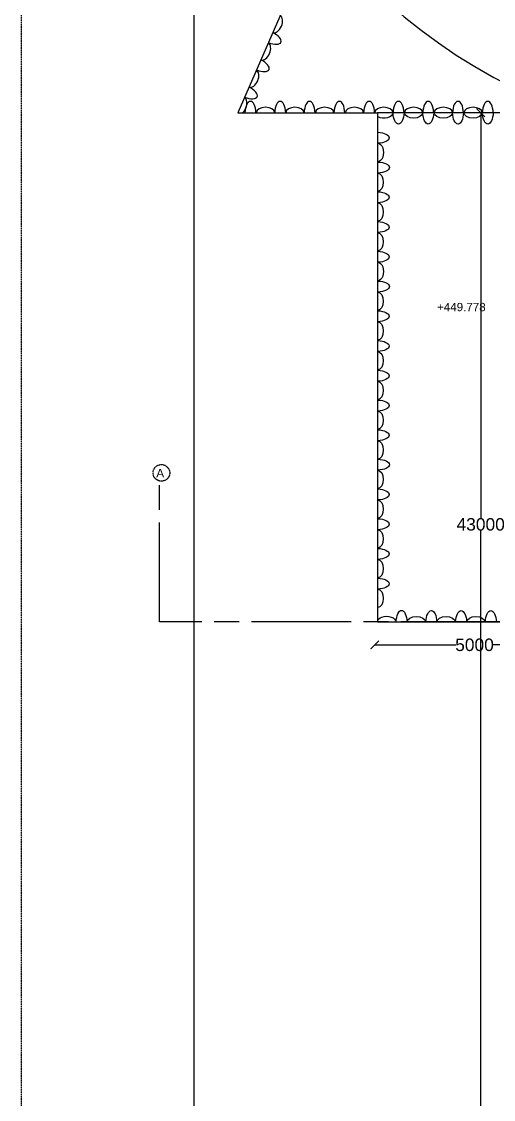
# Model space of a CAD drawing. Header units: millimetres. Extents: x -684 to 57229, y 11787 to 25017.
# Drawn here: x 36286 to 38562, y 14452 to 19652 of the extents above; entities that cross this region are included whole.
import ezdxf

# ---------------------------------------------------------------- set-up
doc = ezdxf.new("R2010")
doc.units = ezdxf.units.MM
doc.header["$MEASUREMENT"] = 0
doc.linetypes.add('ACAD_ISO08W100', pattern=[36, 24, -3, 6, -3])
doc.linetypes.add('HIDDENX2', pattern=[0.75, 0.5, -0.25])
doc.layers.add('DIMENSION', color=7, linetype='Continuous')
doc.layers.add('DRAWING', color=7, linetype='Continuous')
doc.styles.get("Standard").update_dxf_attribs({"font": 'arial.ttf'})
doc.dimstyles.get("Standard").update_dxf_attribs({"dimtxt": 60, "dimasz": 40, "dimexe": 0.18, "dimexo": 0.0625, "dimgap": 0.09, "dimtad": 0, "dimtih": 1, "dimtoh": 1, "dimdec": 0, "dimzin": 0, "dimdsep": 46, "dimtxsty": 'Standard', "dimblk": 'ARCHTICK', "dimcen": 0.05, "dimse1": 1, "dimse2": 1, "dimadec": 0, "dimazin": 0, "dimtfac": 1, "dimtdec": 0, "dimtofl": 0, "dimtmove": 0, "dimatfit": 3, "dimfxl": 1, "dimtolj": 1, "dimtzin": 0, "dimarcsym": 0})

# ---------------------------------------------------------------- blocks, each defined once
blk = doc.blocks.new('_ArchTick')
at = {"color": 0, "linetype": 'ByBlock', "const_width": 0.15}
blk.add_lwpolyline([(-0.5, -0.5), (0.5, 0.5)], dxfattribs=at)
blk = doc.blocks.new('*D179')
at = {"layer": 'Defpoints', "color": 0, "transparency": 16777216}
for p in [(37989.6, 16644), (38951.5, 16644.8), (38951.5, 16639.3)]:
    blk.add_point(p, dxfattribs=at)
at = {"layer": 'DRAWING', "color": 0, "lineweight": -2, "transparency": 16777216}
for p, q in [((37989.6, 16644.8), (38381, 16644.8)), ((38951.5, 16644.8), (38560.1, 16644.8))]:
    blk.add_line(p, q, dxfattribs=at)
at = {"layer": 'DRAWING', "color": 0, "lineweight": -2, "transparency": 16777216, "xscale": 40, "yscale": 40, "zscale": 40, "rotation": 180}
blk.add_blockref('_ArchTick', (37989.6, 16644.8), dxfattribs=at)
at = {"layer": 'DRAWING', "color": 0, "lineweight": -2, "transparency": 16777216, "xscale": 40, "yscale": 40, "zscale": 40}
blk.add_blockref('_ArchTick', (38951.5, 16644.8), dxfattribs=at)
at = {"layer": 'DRAWING', "color": 0, "transparency": 16777216, "insert": (38470.5, 16644.8), "char_height": 60, "attachment_point": 5}
blk.add_mtext('\\A1;5000', dxfattribs=at)
blk = doc.blocks.new('*D207')
at = {"layer": 'Defpoints', "color": 0, "transparency": 16777216}
for p in [(38499.1, 19211.9), (38500.3, 19211.9), (38499.1, 14328.5)]:
    blk.add_point(p, dxfattribs=at)
at = {"layer": 'DRAWING', "color": 0, "lineweight": -2, "transparency": 16777216}
for p, q in [((38500.3, 19211.9), (38500.3, 17256.7)), ((38500.3, 14328.5), (38500.3, 17195.3))]:
    blk.add_line(p, q, dxfattribs=at)
at = {"layer": 'DRAWING', "color": 0, "lineweight": -2, "transparency": 16777216, "xscale": 40, "yscale": 40, "zscale": 40}
for p, rotation in [((38500.3, 19211.9), 90), ((38500.3, 14328.5), 270)]:
    blk.add_blockref('_ArchTick', p, dxfattribs=dict(at, rotation=rotation))
at = {"layer": 'DRAWING', "color": 0, "transparency": 16777216, "insert": (38500.3, 17226), "char_height": 60, "attachment_point": 5}
blk.add_mtext('\\A1;43000', dxfattribs=at)

msp = doc.modelspace()

# ---------------------------------------------------------------- linework, layer by layer
at = {"layer": 'DIMENSION'}
for centre, major_axis, ratio, start_param, end_param in [((37514.2, 19639.7), (-17.7, -40.7), 0.613658, 0.031059, 3.110534), ((37479.9, 19577.3), (57.1, -24.9), 0.429578, 4.831278, 7.735093), ((37457, 19508.2), (-17.7, -40.7), 0.613658, 0.031059, 3.110534), ((37422.6, 19445.7), (57.1, -24.9), 0.429578, 4.831278, 7.735093), ((37399.7, 19376.6), (-17.7, -40.7), 0.613658, 0.031059, 3.110534), ((37365.4, 19314.2), (57.1, -24.9), 0.429578, 4.831278, 7.735093), ((37342.4, 19245), (-17.7, -40.7), 0.613658, 0.928371, 3.110534), ((37389.8, 19204.6), (0, 62.3), 0.429578, 4.831278, 7.735093), ((37533.3, 19204.6), (0, 62.3), 0.429578, 4.831278, 7.735093), ((37675.2, 19204.6), (0, 62.3), 0.429578, 4.831278, 7.735093), ((37818.7, 19204.6), (0, 62.3), 0.429578, 4.831278, 7.735093), ((37962.2, 19204.6), (0, 62.3), 0.429578, 4.831278, 7.735093), ((38104.1, 19204.6), (0, 62.3), 0.429578, 4.831278, 7.735093), ((38247.6, 19204.6), (0, 62.3), 0.429578, 4.831278, 7.735093), ((38391, 19204.6), (0, 62.3), 0.429578, 4.831278, 7.735093), ((38534.5, 19204.6), (0, 62.3), 0.429578, 4.831278, 7.735093), ((37462.3, 19211.1), (44.4, 0), 0.613658, 0.031059, 3.110534), ((37604.2, 19211.1), (44.4, 0), 0.613658, 0.031059, 3.110534), ((37747.7, 19211.1), (44.4, 0), 0.613658, 0.031059, 3.110534), ((37891.2, 19211.1), (44.4, 0), 0.613658, 0.031059, 3.110534), ((38033.1, 19211.1), (44.4, 0), 0.613658, 0.031059, 3.110534), ((38176.6, 19211.1), (44.4, 0), 0.613658, 0.031059, 3.110534), ((38320.1, 19211.1), (44.4, 0), 0.613658, 0.031059, 3.110534), ((38463.6, 19211.1), (44.4, 0), 0.613658, 0.031059, 3.110534)]:
    msp.add_ellipse(centre, major_axis=major_axis, ratio=ratio, start_param=start_param, end_param=end_param, dxfattribs=at)
at = {"layer": 'DIMENSION', "extrusion": (0, 0, -1)}
for centre, major_axis, ratio, start_param, end_param in [((38033.1, 19212.8), (44.4, 0), 0.613658, 0.031059, 2.280861), ((38104.1, 19219.3), (0, -62.3), 0.429578, 4.831278, 7.735093), ((38176.6, 19212.8), (44.4, 0), 0.613658, 0.031059, 3.110534), ((38247.6, 19219.3), (0, -62.3), 0.429578, 4.831278, 7.735093), ((38320.1, 19212.8), (44.4, 0), 0.613658, 0.031059, 3.110534), ((38391, 19219.3), (0, -62.3), 0.429578, 4.831278, 7.735093), ((38463.6, 19212.8), (44.4, 0), 0.613658, 0.031059, 3.110534), ((38534.5, 19219.3), (0, -62.3), 0.429578, 4.831278, 7.735093), ((37996.8, 19091.1), (62.3, 0), 0.429578, 4.831278, 7.735093), ((38004.2, 19020.1), (0, 44.4), 0.613658, 0, 3.141593), ((37997.6, 18947.6), (62.3, 0), 0.429578, 4.817613, 7.748758), ((38003.3, 18876.6), (0, 44.4), 0.613658, 0.031059, 3.110534), ((37996.8, 18804.1), (62.3, 0), 0.429578, 4.831278, 7.735093), ((38003.3, 18733.1), (0, 44.4), 0.613658, 0.031059, 3.110534), ((37996.8, 18660.6), (62.3, 0), 0.429578, 4.831278, 7.735093), ((38003.3, 18589.6), (0, 44.4), 0.613658, 0.031059, 3.110534), ((37996.8, 18517.1), (62.3, 0), 0.429578, 4.831278, 7.735093), ((38004.2, 18446.1), (0, 44.4), 0.613658, 0, 3.141593), ((37997.6, 18373.6), (62.3, 0), 0.429578, 4.817613, 7.748758), ((38003.3, 18302.6), (0, 44.4), 0.613658, 0.031059, 3.110534), ((37996.8, 18230.1), (62.3, 0), 0.429578, 4.831278, 7.735093), ((38003.3, 18159.1), (0, 44.4), 0.613658, 0.031059, 3.110534), ((37996.8, 18086.6), (62.3, 0), 0.429578, 4.831278, 7.735093), ((38003.3, 18015.6), (0, 44.4), 0.613658, 0.031059, 3.110534), ((37996.8, 17943.1), (62.3, 0), 0.429578, 4.831278, 7.735093), ((38003.3, 17872.1), (0, 44.4), 0.613658, 0.031059, 3.110534), ((37996.8, 17799.6), (62.3, 0), 0.429578, 4.831278, 7.735093), ((38003.3, 17728.6), (0, 44.4), 0.613658, 0.031059, 3.110534), ((37996.8, 17656.1), (62.3, 0), 0.429578, 4.831278, 7.735093), ((38003.3, 17585.2), (0, 44.4), 0.613658, 0.031059, 3.110534), ((37997.6, 17514.2), (62.3, 0), 0.429578, 4.817613, 7.748758), ((38003.3, 17443.2), (0, 44.4), 0.613658, 0.031059, 3.110534), ((37996.8, 17370.6), (62.3, 0), 0.429578, 4.831278, 7.735093), ((38003.3, 17299.7), (0, 44.4), 0.613658, 0.031059, 3.110534), ((37996.8, 17227.1), (62.3, 0), 0.429578, 4.831278, 7.735093), ((38003.3, 17156.2), (0, 44.4), 0.613658, 0.031059, 3.110534), ((37996.8, 17083.7), (62.3, 0), 0.429578, 4.831278, 7.735093), ((38003.3, 17012.7), (0, 44.4), 0.613658, 0.031059, 3.110534), ((37996.8, 16940.2), (62.3, 0), 0.429578, 4.831278, 7.735093), ((38003.3, 16869.2), (0, 44.4), 0.613658, 0.031059, 3.110534), ((38118.9, 16749.1), (0, 62.3), 0.429578, 4.817613, 7.748758), ((38262.4, 16748.3), (0, 62.3), 0.429578, 4.831278, 7.735093), ((38405.9, 16748.3), (0, 62.3), 0.429578, 4.831278, 7.735093), ((38549.4, 16748.3), (0, 62.3), 0.429578, 4.831278, 7.735093), ((38046.3, 16755.7), (-44.4, 0), 0.613658, 0, 3.141593), ((38189.9, 16754.8), (-44.4, 0), 0.613658, 0.031059, 3.110534), ((38333.4, 16754.8), (-44.4, 0), 0.613658, 0.031059, 3.110534), ((38476.9, 16754.8), (-44.4, 0), 0.613658, 0.031059, 3.110534)]:
    msp.add_ellipse(centre, major_axis=major_axis, ratio=ratio, start_param=start_param, end_param=end_param, dxfattribs=at)
at = {"layer": 'DRAWING', "linetype": 'HIDDENX2'}
msp.add_lwpolyline([(36285.6, 25016.5), (56527.8, 25016.5), (56527.8, 11787), (36285.6, 11787)], close=True, dxfattribs=at)
at = {"layer": 'DRAWING'}
for points in [[(37116.5, 21789.6), (37116.5, 12328.9)], [(38487.5, 20707.4), (37980.1, 20707.4), (37328.9, 19211.9), (38001.9, 19211.9)]]:
    msp.add_lwpolyline(points, dxfattribs=at)
msp.add_lwpolyline([(38954.2, 19211.9), (38001.9, 19211.9), (38001.9, 16755.7), (38954.2, 16755.7)], close=True, dxfattribs=at)
at = {"layer": 'DRAWING', "linetype": 'ACAD_ISO08W100', "ltscale": 20}
msp.add_lwpolyline([(51555.4, 16755.7), (36951.6, 16755.7), (36951.6, 17428.5)], dxfattribs=at)
at = {"layer": 'DRAWING', "linetype": 'HIDDENX2'}
msp.add_circle((36960.2, 17474.7), 40.2, dxfattribs=at)
at = {"layer": 'DRAWING'}
msp.add_arc((39790.4, 21656.9), 2584, 177.0357, 251.1193, dxfattribs=at)

# ---------------------------------------------------------------- texts
at = {"layer": 'DRAWING', "char_height": 40, "attachment_point": 3}
for s, insert, width in [('+449.778', (38524.4, 18294.6), 318.072), ('A', (36973, 17493.9), 29.022)]:
    msp.add_mtext(s, dxfattribs=dict(at, insert=insert, width=width))

# ---------------------------------------------------------------- dimensions: what is measured, and where the dimension line sits
at = {"layer": 'DRAWING'}
dim = msp.add_linear_dim(base=(38500.3, 19211.9), p1=(38499.1, 14328.5), p2=(38499.1, 19211.9), angle=90, text='43000', dimstyle='Standard', dxfattribs=at)
dim.commit()
dim.dimension.update_dxf_attribs({"geometry": '*D207', "text_midpoint": (38500.3, 17226), "dimtype": 161})
dim = msp.add_linear_dim(base=(38951.5, 16644.8), p1=(37989.6, 16644), p2=(38951.5, 16639.3), text='5000', dimstyle='Standard', dxfattribs=at)
dim.commit()
dim.dimension.update_dxf_attribs({"geometry": '*D179', "text_midpoint": (38470.5, 16644.8)})

doc.saveas('drawing.dxf')
